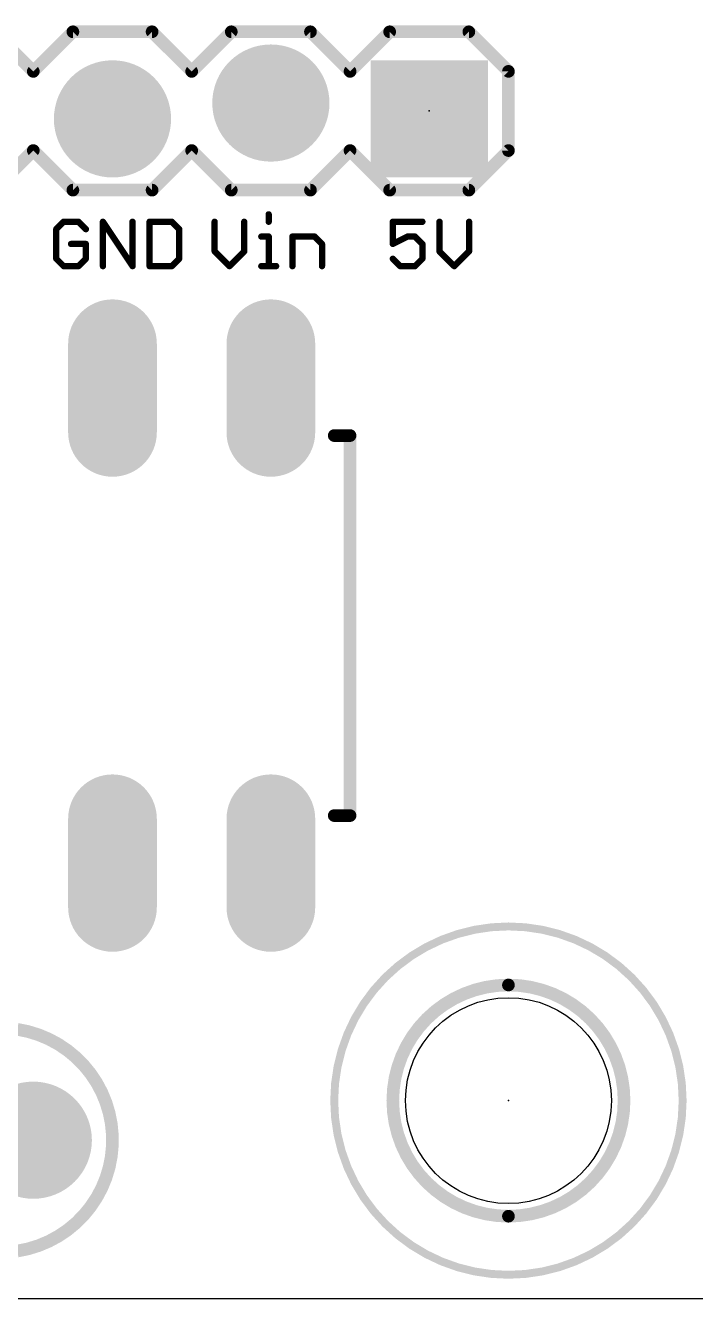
# Model space of a CAD drawing. Extents: x 0 to 3.5, y 0 to 1.5.
# Drawn here: x 1.445 to 1.868, y 0 to 0.804 of the extents above; entities that cross this region are included whole.
import ezdxf

# ---------------------------------------------------------------- set-up
doc = ezdxf.new("R2010")
doc.units = 0
for name, color, linetype in [('17', 82, 'CONTINUOUS'), ('20', 7, 'CONTINUOUS'), ('21', 253, 'CONTINUOUS'), ('23', 7, 'CONTINUOUS'), ('39', 22, 'CONTINUOUS'), ('41', 22, 'CONTINUOUS'), ('42', 175, 'CONTINUOUS'), ('51', 253, 'CONTINUOUS')]:
    doc.layers.add(name, color=color, linetype=linetype)

# ---------------------------------------------------------------- blocks, each defined once
blk = doc.blocks.new('RECT')
blk.add_solid([(-0.5, -0.5), (0.5, -0.5), (-0.5, 0.5), (0.5, 0.5)])
blk = doc.blocks.new('SQUAREP')
blk.add_solid([(-0.5, -0.5), (0.5, -0.5), (-0.5, 0.5), (0.5, 0.5)])
blk = doc.blocks.new('ROUNDP')
at = {"const_width": 0.5}
blk.add_lwpolyline([(0, -0.25, 1), (0, 0.25, 1), (0, -0.25)], format="xyb", dxfattribs=at)
blk = doc.blocks.new('LONGP100')
at = {"const_width": 1}
blk.add_lwpolyline([(-0.5, 0), (0.5, 0)], dxfattribs=at)
at = {"const_width": 0.5}
for points in [[(-0.5, 0.25, 1), (-0.5, -0.25)], [(0.5, -0.25, 1), (0.5, 0.25)]]:
    blk.add_lwpolyline(points, format="xyb", dxfattribs=at)

msp = doc.modelspace()

# ---------------------------------------------------------------- linework, layer by layer
at = {"layer": '20'}
msp.add_line((0.1, 0), (3.4, 0), dxfattribs=at)
msp.add_circle((1.75, 0.125), 0.065, dxfattribs=at)
at = {"layer": '21'}
for points, const_width in [([(1.45, 0.775), (1.425, 0.8)], 0.008), ([(1.45, 0.775), (1.475, 0.8)], 0.008), ([(1.475, 0.8), (1.525, 0.8)], 0.008), ([(1.525, 0.8), (1.55, 0.775)], 0.008), ([(1.55, 0.775), (1.575, 0.8)], 0.008), ([(1.575, 0.8), (1.625, 0.8)], 0.008), ([(1.625, 0.8), (1.65, 0.775)], 0.008), ([(1.65, 0.775), (1.675, 0.8)], 0.008), ([(1.675, 0.8), (1.725, 0.8)], 0.008), ([(1.75, 0.775), (1.725, 0.8)], 0.008), ([(1.75, 0.725), (1.75, 0.775)], 0.008), ([(1.425, 0.7), (1.45, 0.725)], 0.008), ([(1.475, 0.7), (1.45, 0.725)], 0.008), ([(1.55, 0.725), (1.525, 0.7)], 0.008), ([(1.575, 0.7), (1.55, 0.725)], 0.008), ([(1.65, 0.725), (1.625, 0.7)], 0.008), ([(1.675, 0.7), (1.65, 0.725)], 0.008), ([(1.725, 0.7), (1.75, 0.725)], 0.008), ([(1.525, 0.7), (1.475, 0.7)], 0.008), ([(1.625, 0.7), (1.575, 0.7)], 0.008), ([(1.725, 0.7), (1.675, 0.7)], 0.008), ([(1.598636, 0.684695), (1.598636, 0.680024)], 0.004), ([(1.469171, 0.680024), (1.4645, 0.675353)], 0.004), ([(1.4645, 0.675353), (1.4645, 0.656671)], 0.004), ([(1.478512, 0.680024), (1.469171, 0.680024)], 0.004), ([(1.483183, 0.675353), (1.478512, 0.680024)], 0.004), ([(1.493965, 0.652), (1.493965, 0.680024)], 0.004), ([(1.493965, 0.680024), (1.512648, 0.652)], 0.004), ([(1.512648, 0.652), (1.512648, 0.680024)], 0.004), ([(1.52343, 0.680024), (1.52343, 0.652)], 0.004), ([(1.537442, 0.680024), (1.52343, 0.680024)], 0.004), ([(1.542113, 0.675353), (1.537442, 0.680024)], 0.004), ([(1.542113, 0.656671), (1.542113, 0.675353)], 0.004), ([(1.5645, 0.680024), (1.5645, 0.661341)], 0.004), ([(1.583183, 0.661341), (1.583183, 0.680024)], 0.004), ([(1.695683, 0.680024), (1.677, 0.680024)], 0.004), ([(1.677, 0.680024), (1.677, 0.666012)], 0.004), ([(1.706465, 0.680024), (1.706465, 0.661341)], 0.004), ([(1.725148, 0.661341), (1.725148, 0.680024)], 0.004), ([(1.483183, 0.666012), (1.473841, 0.666012)], 0.004), ([(1.483183, 0.656671), (1.483183, 0.666012)], 0.004), ([(1.593965, 0.670683), (1.598636, 0.670683)], 0.004), ([(1.598636, 0.670683), (1.598636, 0.652)], 0.004), ([(1.613609, 0.652), (1.613609, 0.670683)], 0.004), ([(1.613609, 0.670683), (1.627621, 0.670683)], 0.004), ([(1.627621, 0.670683), (1.632291, 0.666012)], 0.004), ([(1.632291, 0.666012), (1.632291, 0.652)], 0.004), ([(1.677, 0.666012), (1.686341, 0.670683)], 0.004), ([(1.686341, 0.670683), (1.691012, 0.670683)], 0.004), ([(1.691012, 0.670683), (1.695683, 0.666012)], 0.004), ([(1.695683, 0.666012), (1.695683, 0.656671)], 0.004), ([(1.5645, 0.661341), (1.573841, 0.652)], 0.004), ([(1.573841, 0.652), (1.583183, 0.661341)], 0.004), ([(1.706465, 0.661341), (1.715806, 0.652)], 0.004), ([(1.715806, 0.652), (1.725148, 0.661341)], 0.004), ([(1.4645, 0.656671), (1.469171, 0.652)], 0.004), ([(1.469171, 0.652), (1.478512, 0.652)], 0.004), ([(1.478512, 0.652), (1.483183, 0.656671)], 0.004), ([(1.52343, 0.652), (1.537442, 0.652)], 0.004), ([(1.537442, 0.652), (1.542113, 0.656671)], 0.004), ([(1.593965, 0.652), (1.603306, 0.652)], 0.004), ([(1.681671, 0.652), (1.677, 0.656671)], 0.004), ([(1.691012, 0.652), (1.681671, 0.652)], 0.004), ([(1.695683, 0.656671), (1.691012, 0.652)], 0.004), ([(1.65, 0.545), (1.64, 0.545)], 0.008), ([(1.65, 0.305), (1.65, 0.545)], 0.008), ([(1.65, 0.305), (1.64, 0.305)], 0.008)]:
    msp.add_lwpolyline(points, dxfattribs=dict(at, const_width=const_width))
for points, const_width in [([(1.475, 0.802, 1), (1.475, 0.798)], 0.004), ([(1.525, 0.798, 1), (1.525, 0.802)], 0.004), ([(1.575, 0.802, 1), (1.575, 0.798)], 0.004), ([(1.625, 0.798, 1), (1.625, 0.802)], 0.004), ([(1.675, 0.802, 1), (1.675, 0.798)], 0.004), ([(1.725, 0.798, 1), (1.725, 0.802)], 0.004), ([(1.476414, 0.798586, 1), (1.473586, 0.801414)], 0.004), ([(1.526414, 0.801414, 1), (1.523586, 0.798586)], 0.004), ([(1.576414, 0.798586, 1), (1.573586, 0.801414)], 0.004), ([(1.626414, 0.801414, 1), (1.623586, 0.798586)], 0.004), ([(1.676414, 0.798586, 1), (1.673586, 0.801414)], 0.004), ([(1.726414, 0.801414, 1), (1.723586, 0.798586)], 0.004), ([(1.448586, 0.776414, 1), (1.451414, 0.773586)], 0.004), ([(1.448586, 0.773586, 1), (1.451414, 0.776414)], 0.004), ([(1.548586, 0.776414, 1), (1.551414, 0.773586)], 0.004), ([(1.548586, 0.773586, 1), (1.551414, 0.776414)], 0.004), ([(1.648586, 0.776414, 1), (1.651414, 0.773586)], 0.004), ([(1.648586, 0.773586, 1), (1.651414, 0.776414)], 0.004), ([(1.752, 0.775, 1), (1.748, 0.775)], 0.004), ([(1.748586, 0.773586, 1), (1.751414, 0.776414)], 0.004), ([(1.451414, 0.726414, 1), (1.448586, 0.723586)], 0.004), ([(1.451414, 0.723586, 1), (1.448586, 0.726414)], 0.004), ([(1.551414, 0.726414, 1), (1.548586, 0.723586)], 0.004), ([(1.551414, 0.723586, 1), (1.548586, 0.726414)], 0.004), ([(1.651414, 0.726414, 1), (1.648586, 0.723586)], 0.004), ([(1.651414, 0.723586, 1), (1.648586, 0.726414)], 0.004), ([(1.748, 0.725, 1), (1.752, 0.725)], 0.004), ([(1.751414, 0.723586, 1), (1.748586, 0.726414)], 0.004), ([(1.475, 0.702, 1), (1.475, 0.698)], 0.004), ([(1.473586, 0.698586, 1), (1.476414, 0.701414)], 0.004), ([(1.523586, 0.701414, 1), (1.526414, 0.698586)], 0.004), ([(1.525, 0.698, 1), (1.525, 0.702)], 0.004), ([(1.575, 0.702, 1), (1.575, 0.698)], 0.004), ([(1.573586, 0.698586, 1), (1.576414, 0.701414)], 0.004), ([(1.623586, 0.701414, 1), (1.626414, 0.698586)], 0.004), ([(1.625, 0.698, 1), (1.625, 0.702)], 0.004), ([(1.675, 0.702, 1), (1.675, 0.698)], 0.004), ([(1.673586, 0.698586, 1), (1.676414, 0.701414)], 0.004), ([(1.723586, 0.701414, 1), (1.726414, 0.698586)], 0.004), ([(1.725, 0.698, 1), (1.725, 0.702)], 0.004), ([(1.599636, 0.684695, 1), (1.597636, 0.684695)], 0.002), ([(1.4655, 0.675353, 1), (1.4635, 0.675353)], 0.002), ([(1.463793, 0.67606, 1), (1.465207, 0.674646)], 0.002), ([(1.469171, 0.681024, 1), (1.469171, 0.679024)], 0.002), ([(1.469878, 0.679317, 1), (1.468464, 0.680731)], 0.002), ([(1.479219, 0.680731, 1), (1.477805, 0.679317)], 0.002), ([(1.478512, 0.679024, 1), (1.478512, 0.681024)], 0.002), ([(1.482475, 0.674646, 1), (1.48389, 0.67606)], 0.002), ([(1.494965, 0.680024, 1), (1.492965, 0.680024)], 0.002), ([(1.494797, 0.680579, 1), (1.493133, 0.679469)], 0.002), ([(1.513648, 0.680024, 1), (1.511648, 0.680024)], 0.002), ([(1.52443, 0.680024, 1), (1.52243, 0.680024)], 0.002), ([(1.52343, 0.681024, 1), (1.52343, 0.679024)], 0.002), ([(1.538149, 0.680731, 1), (1.536735, 0.679317)], 0.002), ([(1.537442, 0.679024, 1), (1.537442, 0.681024)], 0.002), ([(1.543113, 0.675353, 1), (1.541113, 0.675353)], 0.002), ([(1.541406, 0.674646, 1), (1.54282, 0.67606)], 0.002), ([(1.5655, 0.680024, 1), (1.5635, 0.680024)], 0.002), ([(1.584183, 0.680024, 1), (1.582183, 0.680024)], 0.002), ([(1.597636, 0.680024, 1), (1.599636, 0.680024)], 0.002), ([(1.677, 0.681024, 1), (1.677, 0.679024)], 0.002), ([(1.678, 0.680024, 1), (1.676, 0.680024)], 0.002), ([(1.695683, 0.679024, 1), (1.695683, 0.681024)], 0.002), ([(1.707465, 0.680024, 1), (1.705465, 0.680024)], 0.002), ([(1.726148, 0.680024, 1), (1.724148, 0.680024)], 0.002), ([(1.473841, 0.667012, 1), (1.473841, 0.665012)], 0.002), ([(1.484183, 0.666012, 1), (1.482183, 0.666012)], 0.002), ([(1.483183, 0.665012, 1), (1.483183, 0.667012)], 0.002), ([(1.593965, 0.671683, 1), (1.593965, 0.669683)], 0.002), ([(1.599636, 0.670683, 1), (1.597636, 0.670683)], 0.002), ([(1.598636, 0.669683, 1), (1.598636, 0.671683)], 0.002), ([(1.614609, 0.670683, 1), (1.612609, 0.670683)], 0.002), ([(1.613609, 0.671683, 1), (1.613609, 0.669683)], 0.002), ([(1.628328, 0.67139, 1), (1.626913, 0.669975)], 0.002), ([(1.627621, 0.669683, 1), (1.627621, 0.671683)], 0.002), ([(1.633291, 0.666012, 1), (1.631291, 0.666012)], 0.002), ([(1.631584, 0.665305, 1), (1.632998, 0.666719)], 0.002), ([(1.676553, 0.666906, 1), (1.677447, 0.665118)], 0.002), ([(1.686341, 0.671683, 1), (1.686341, 0.669683)], 0.002), ([(1.686789, 0.669788, 1), (1.685894, 0.671577)], 0.002), ([(1.691719, 0.67139, 1), (1.690305, 0.669975)], 0.002), ([(1.691012, 0.669683, 1), (1.691012, 0.671683)], 0.002), ([(1.696683, 0.666012, 1), (1.694683, 0.666012)], 0.002), ([(1.694975, 0.665305, 1), (1.69639, 0.666719)], 0.002), ([(1.565207, 0.662048, 1), (1.563793, 0.660634)], 0.002), ([(1.5635, 0.661341, 1), (1.5655, 0.661341)], 0.002), ([(1.582183, 0.661341, 1), (1.584183, 0.661341)], 0.002), ([(1.58389, 0.660634, 1), (1.582475, 0.662048)], 0.002), ([(1.676, 0.666012, 1), (1.678, 0.666012)], 0.002), ([(1.707172, 0.662048, 1), (1.705758, 0.660634)], 0.002), ([(1.705465, 0.661341, 1), (1.707465, 0.661341)], 0.002), ([(1.724148, 0.661341, 1), (1.726148, 0.661341)], 0.002), ([(1.725855, 0.660634, 1), (1.724441, 0.662048)], 0.002), ([(1.465207, 0.657378, 1), (1.463793, 0.655964)], 0.002), ([(1.4635, 0.656671, 1), (1.4655, 0.656671)], 0.002), ([(1.469171, 0.653, 1), (1.469171, 0.651)], 0.002), ([(1.468464, 0.651293, 1), (1.469878, 0.652707)], 0.002), ([(1.477805, 0.652707, 1), (1.479219, 0.651293)], 0.002), ([(1.478512, 0.651, 1), (1.478512, 0.653)], 0.002), ([(1.482183, 0.656671, 1), (1.484183, 0.656671)], 0.002), ([(1.48389, 0.655964, 1), (1.482475, 0.657378)], 0.002), ([(1.492965, 0.652, 1), (1.494965, 0.652)], 0.002), ([(1.511648, 0.652, 1), (1.513648, 0.652)], 0.002), ([(1.511816, 0.651445, 1), (1.51348, 0.652555)], 0.002), ([(1.52343, 0.653, 1), (1.52343, 0.651)], 0.002), ([(1.52243, 0.652, 1), (1.52443, 0.652)], 0.002), ([(1.536735, 0.652707, 1), (1.538149, 0.651293)], 0.002), ([(1.537442, 0.651, 1), (1.537442, 0.653)], 0.002), ([(1.541113, 0.656671, 1), (1.543113, 0.656671)], 0.002), ([(1.54282, 0.655964, 1), (1.541406, 0.657378)], 0.002), ([(1.573134, 0.652707, 1), (1.574548, 0.651293)], 0.002), ([(1.573134, 0.651293, 1), (1.574548, 0.652707)], 0.002), ([(1.593965, 0.653, 1), (1.593965, 0.651)], 0.002), ([(1.597636, 0.652, 1), (1.599636, 0.652)], 0.002), ([(1.603306, 0.651, 1), (1.603306, 0.653)], 0.002), ([(1.612609, 0.652, 1), (1.614609, 0.652)], 0.002), ([(1.631291, 0.652, 1), (1.633291, 0.652)], 0.002), ([(1.677707, 0.657378, 1), (1.676293, 0.655964)], 0.002), ([(1.681671, 0.653, 1), (1.681671, 0.651)], 0.002), ([(1.680964, 0.651293, 1), (1.682378, 0.652707)], 0.002), ([(1.690305, 0.652707, 1), (1.691719, 0.651293)], 0.002), ([(1.691012, 0.651, 1), (1.691012, 0.653)], 0.002), ([(1.694683, 0.656671, 1), (1.696683, 0.656671)], 0.002), ([(1.69639, 0.655964, 1), (1.694975, 0.657378)], 0.002), ([(1.715099, 0.652707, 1), (1.716514, 0.651293)], 0.002), ([(1.715099, 0.651293, 1), (1.716514, 0.652707)], 0.002), ([(1.64, 0.547, 1), (1.64, 0.543)], 0.004), ([(1.652, 0.545, 1), (1.648, 0.545)], 0.004), ([(1.65, 0.543, 1), (1.65, 0.547)], 0.004), ([(1.64, 0.307, 1), (1.64, 0.303)], 0.004), ([(1.648, 0.305, 1), (1.652, 0.305)], 0.004), ([(1.65, 0.303, 1), (1.65, 0.307)], 0.004), ([(1.44, 0.03, 0.857127), (1.44, 0.17)], 0.008)]:
    msp.add_lwpolyline(points, format="xyb", dxfattribs=dict(at, const_width=const_width))
at = {"layer": '23'}
for p in [(1.7, 0.75), (1.75, 0.125)]:
    msp.add_point(p, dxfattribs=at)
at = {"layer": '39', "const_width": 0.005}
msp.add_lwpolyline([(1.75, 0.015, 1), (1.75, 0.235, 1), (1.75, 0.015)], format="xyb", dxfattribs=at)
at = {"layer": '41'}
for points, const_width in [([(1.75, 0.198, 1), (1.75, 0.052)], 0.008), ([(1.75, 0.052, 1), (1.75, 0.198)], 0.008), ([(1.75, 0.2, 1), (1.75, 0.196)], 0.004), ([(1.75, 0.196, 1), (1.75, 0.2)], 0.004), ([(1.75, 0.054, 1), (1.75, 0.05)], 0.004), ([(1.75, 0.05, 1), (1.75, 0.054)], 0.004)]:
    msp.add_lwpolyline(points, format="xyb", dxfattribs=dict(at, const_width=const_width))
at = {"layer": '42'}
for points, const_width in [([(1.75, 0.198, 1), (1.75, 0.052)], 0.008), ([(1.75, 0.052, 1), (1.75, 0.198)], 0.008), ([(1.75, 0.2, 1), (1.75, 0.196)], 0.004), ([(1.75, 0.196, 1), (1.75, 0.2)], 0.004), ([(1.75, 0.054, 1), (1.75, 0.05)], 0.004), ([(1.75, 0.05, 1), (1.75, 0.054)], 0.004)]:
    msp.add_lwpolyline(points, format="xyb", dxfattribs=dict(at, const_width=const_width))

# ---------------------------------------------------------------- block references
at = {"layer": '17'}
for name, p, xscale, yscale, rotation in [('ROUNDP', (1.6, 0.755), 0.074, 0.074, 270), ('ROUNDP', (1.6, 0.755), 0.074, 0.074, 270), ('ROUNDP', (1.5, 0.745), 0.074, 0.074, 270), ('ROUNDP', (1.5, 0.745), 0.074, 0.074, 270), ('SQUAREP', (1.7, 0.745), 0.074, 0.074, 270), ('SQUAREP', (1.7, 0.745), 0.074, 0.074, 270), ('LONGP100', (1.5, 0.575), 0.056, 0.056, 90), ('LONGP100', (1.5, 0.575), 0.056, 0.056, 90), ('LONGP100', (1.6, 0.575), 0.056, 0.056, 90), ('LONGP100', (1.6, 0.575), 0.056, 0.056, 90), ('LONGP100', (1.5, 0.275), 0.056, 0.056, 90), ('LONGP100', (1.5, 0.275), 0.056, 0.056, 90), ('LONGP100', (1.6, 0.275), 0.056, 0.056, 90), ('LONGP100', (1.6, 0.275), 0.056, 0.056, 90)]:
    msp.add_blockref(name, p, dxfattribs=dict(at, xscale=xscale, yscale=yscale, rotation=rotation))
at = {"layer": '17', "xscale": 0.074, "yscale": 0.074}
msp.add_blockref('ROUNDP', (1.45, 0.1), dxfattribs=at)
msp.add_blockref('ROUNDP', (1.45, 0.1), dxfattribs=at)
at = {"layer": '51', "xscale": 0.02, "yscale": 0.02, "rotation": 180}
for p in [(1.5, 0.75), (1.6, 0.75), (1.7, 0.75)]:
    msp.add_blockref('RECT', p, dxfattribs=at)

doc.saveas('drawing.dxf')
